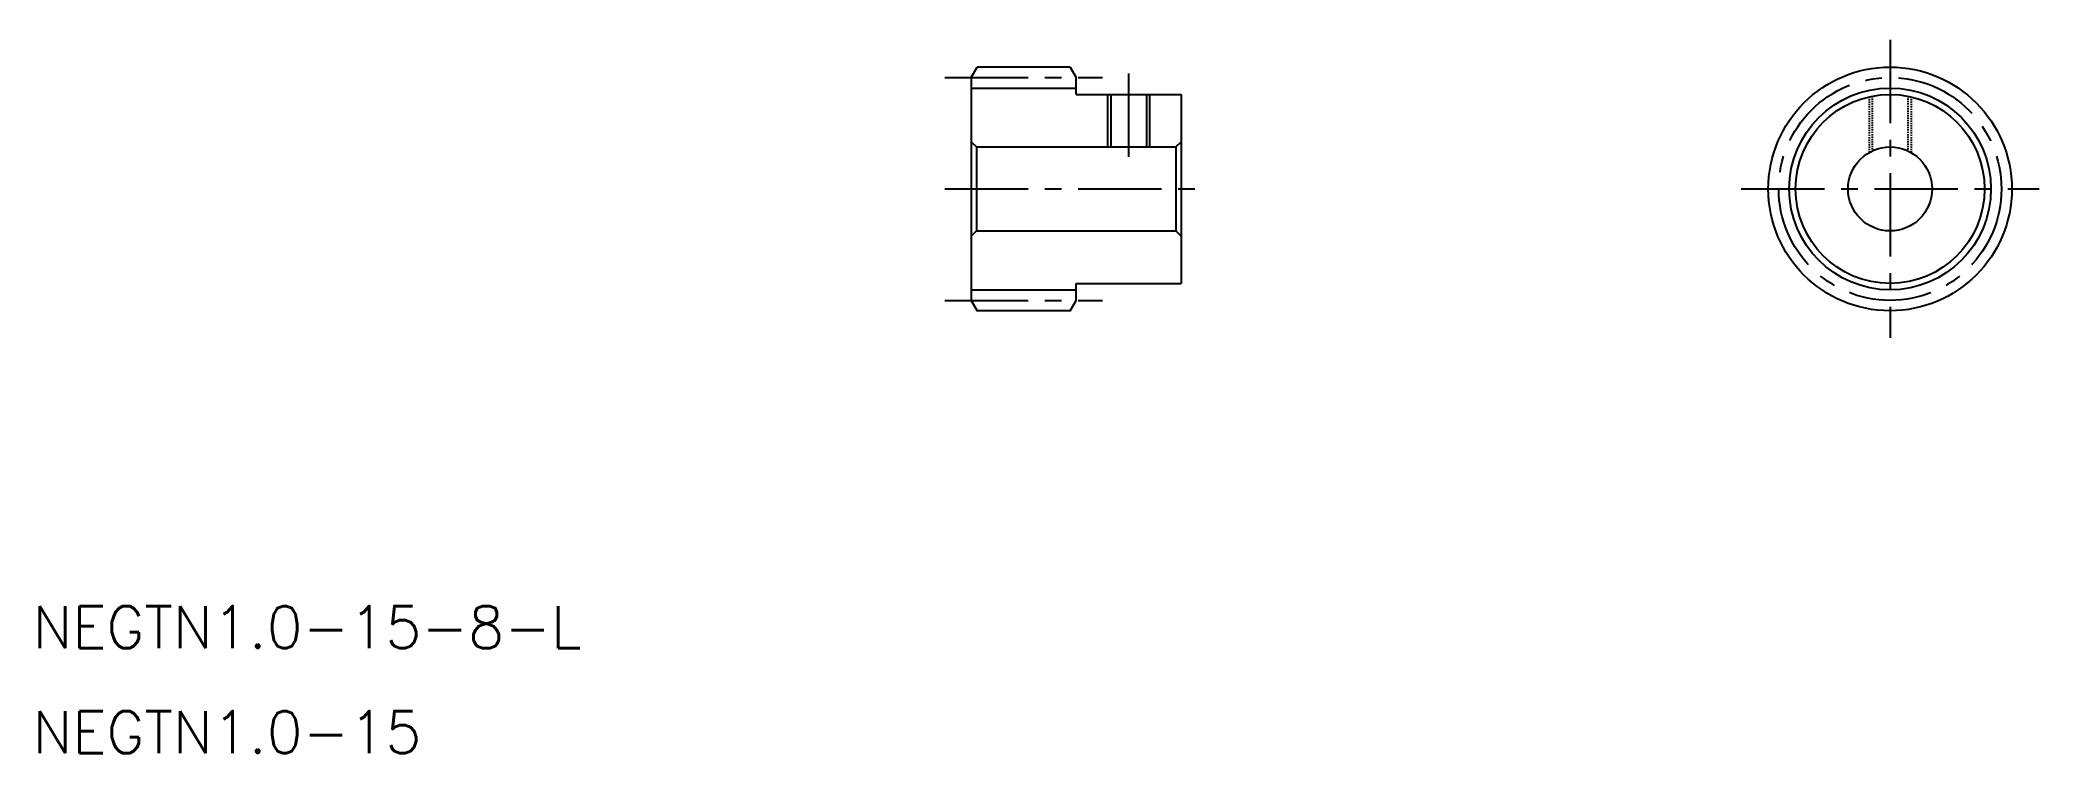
# Model space of a CAD drawing. Extents: x -51 to 139, y 117 to 185.
import ezdxf

# ---------------------------------------------------------------- set-up
doc = ezdxf.new("R2010")
doc.units = 0
doc.header["$LTSCALE"] = 0.25
doc.linetypes.add('CENTER', pattern=[50.8, 31.75, -6.35, 6.35, -6.35])
doc.linetypes.add('DASHED', pattern=[0.75, 0.5, -0.25])
doc.layers.get('0').update_dxf_attribs({"linetype": 'CONTINUOUS'})
doc.layers.add('CENTER', color=1, linetype='CENTER')
doc.styles.add('MISUMI', font='txt.shx')

msp = doc.modelspace()

# ---------------------------------------------------------------- linework, layer by layer
at = {"color": 7, "linetype": 'CONTINUOUS'}
for p, q in [((37.3, 181.1), (37.88, 182.1)), ((37.3, 181.1), (37.3, 159.89)), ((46.72, 182.1), (37.88, 182.1)), ((46.72, 182.1), (47.3, 181.1)), ((47.01, 181.6), (47.01, 181.6)), ((47.3, 179.5), (47.3, 181.1)), ((47.3, 179.5), (57.3, 179.5)), ((50.6, 179.5), (50.6, 174.5)), ((54, 179.5), (54, 174.5)), ((57.3, 179.5), (57.3, 161.5)), ((37.3, 177), (37.3, 164)), ((37.3, 175), (37.8, 174.5)), ((37.8, 174.5), (56.8, 174.5)), ((37.8, 174.5), (37.8, 166.5)), ((56.8, 174.5), (57.3, 175)), ((56.8, 174.5), (56.8, 166.5)), ((37.3, 172.75), (37.3, 172.75)), ((37.3, 170.5), (37.3, 170.5)), ((37.3, 166), (37.8, 166.5)), ((37.8, 166.5), (56.8, 166.5)), ((56.8, 166.5), (57.3, 166)), ((47.3, 161.5), (57.3, 161.5)), ((47.3, 159.89), (47.3, 161.5)), ((37.3, 159.89), (37.88, 158.89)), ((46.72, 158.89), (37.88, 158.89)), ((46.72, 158.89), (47.3, 159.89))]:
    msp.add_line(p, q, dxfattribs=at)
at = {"color": 3, "linetype": 'CONTINUOUS'}
for p, q in [((37.3, 180.1), (47.3, 180.1)), ((50.3, 179.5), (50.3, 174.5)), ((54.3, 179.5), (54.3, 174.5)), ((37.3, 160.89), (47.3, 160.89))]:
    msp.add_line(p, q, dxfattribs=at)
at = {"color": 3, "linetype": 'DASHED'}
for p, q in [((122.85, 179.27), (122.85, 173.96)), ((123.15, 179.33), (123.15, 174.12)), ((126.55, 179.33), (126.55, 174.12)), ((126.85, 179.27), (126.85, 173.96))]:
    msp.add_line(p, q, dxfattribs=at)
at = {"color": 7, "linetype": 'CONTINUOUS'}
for radius in [11.6, 9, 4]:
    msp.add_circle((124.85, 170.5), radius, dxfattribs=at)
at = {"color": 3, "linetype": 'CONTINUOUS'}
msp.add_circle((124.85, 170.5), 9.61, dxfattribs=at)
at = {"layer": 'CENTER', "color": 1, "linetype": 'CENTER'}
for p, q in [((124.85, 184.69), (124.85, 156.31)), ((34.8, 181.1), (49.8, 181.1)), ((52.3, 181.5), (52.3, 172.5)), ((34.8, 170.5), (59.3, 170.5)), ((110.66, 170.5), (139.04, 170.5)), ((34.8, 159.89), (49.8, 159.89))]:
    msp.add_line(p, q, dxfattribs=at)
msp.add_circle((124.85, 170.5), 10.61, dxfattribs=at)

# ---------------------------------------------------------------- texts
at = {"color": 7, "linetype": 'CONTINUOUS', "style": 'MISUMI'}
for s, p in [('NEGTN1.0-15-8-L', (-52.11, 126.78)), ('NEGTN1.0-15', (-52.11, 116.78))]:
    msp.add_text(s, height=4, dxfattribs=at).set_placement(p)

doc.saveas('drawing.dxf')
